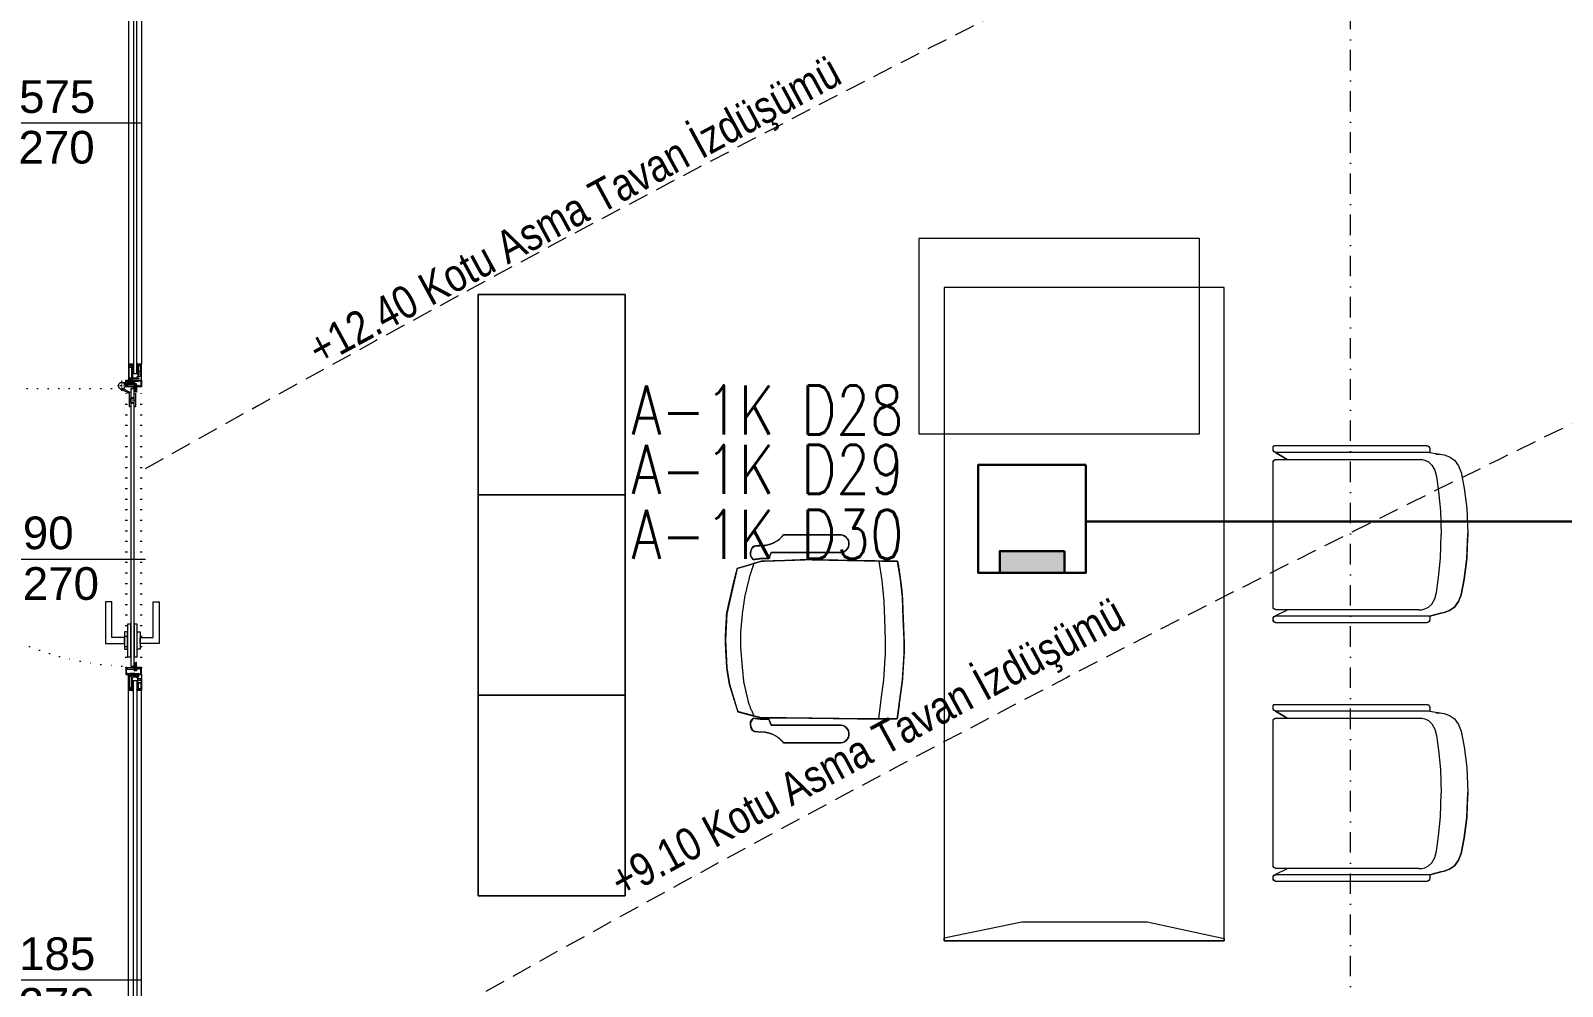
# Model space of a CAD drawing. Extents: x -2050 to 29725, y -1777 to 6820.
# Drawn here: x 7463.5 to 7932.3, y 1275.5 to 1568 of the extents above; entities that cross this region are included whole.
import ezdxf
from ezdxf.enums import TextEntityAlignment as Align

# ---------------------------------------------------------------- set-up
doc = ezdxf.new("R2010")
doc.units = 0
doc.header["$LTSCALE"] = 25
doc.header["$MEASUREMENT"] = 0
for name, pattern in [('DASHDOT', [1, 0.5, -0.25, 0, -0.25]), ('DASHDOT2', [0.5, 0.25, -0.125, 0, -0.125]), ('DOT2', [0.125, 0, -0.125]), ('HIDDEN', [0.375, 0.25, -0.125])]:
    doc.linetypes.add(name, pattern=pattern)
doc.layers.get('0').update_dxf_attribs({"color": 9, "lineweight": 9})
for name, color, linetype, lineweight in [('0 @ 1', 9, 'Continuous', 9), ('05', 9, 'Continuous', 9), ('06C', 9, 'Continuous', 9), ('06D', 9, 'Continuous', 9), ('07K', 9, 'Continuous', 9), ('10', 9, 'Continuous', 9), ('15', 9, 'Continuous', 9), ('20', 9, 'DOT2', 9), ('21', 9, 'Continuous', 9), ('22', 8, 'Continuous', 9), ('24', 9, 'DASHDOT2', 9), ('40', 9, 'Continuous', 9), ('DATA YER', 30, 'Continuous', 30), ('E-DÖŞEME (ŞAP İÇİ) PRİZ KUTUSU', 7, 'Continuous', 30), ('E-YAZI', 7, 'Continuous', 30)]:
    doc.layers.add(name, color=color, linetype=linetype, lineweight=lineweight)
doc.styles.add('Arial', font='arial.ttf', dxfattribs={"height": 2.5})
doc.styles.add('E-YAZI', font='txttw.shx')
doc.styles.add('MuuM_TEXT-STANDART', font='ARIALN.TTF')
pattern_1 = [(225, (-604.72494, -2171.82614), (-0.0883883476, 0.0883883476), []), (135, (-604.72494, -2171.82614), (0.0883883476, 0.0883883476), [])]

# ---------------------------------------------------------------- blocks, each defined once
blk = doc.blocks.new('0_doorno')
blk.add_lwpolyline([(4.5, 0), (12.5, 0)])
blk.add_ellipse((-0.891, 0), major_axis=(-5.391, 0), ratio=0.666667)
at = {"style": 'Arial'}
blk.add_attdef('YUKSEKLIK', text='', height=2, dxfattribs=at).set_placement((5, 12.3), align=Align.TOP_LEFT)
blk.add_attdef('KAPINO', text='', height=2, dxfattribs=at).set_placement((0, 0), align=Align.MIDDLE)
blk.add_attdef('GENISLIK', text='', height=2, dxfattribs=at).set_placement((5, -3.789), align=Align.BOTTOM_LEFT)
blk = doc.blocks.new('Group-41-1')
for p, q in [((384804.5645, 69162.035), (384804.5645, 69161.585)), ((384805.1779, 69162.035), (384804.5645, 69162.035)), ((384805.1779, 69161.585), (384805.1779, 69162.035)), ((384804.5645, 69161.585), (384805.1779, 69161.585))]:
    blk.add_line(p, q)
at = {"flags": 128}
blk.add_lwpolyline([(384804.5645, 69162.035), (384805.1779, 69162.035), (384805.1779, 69161.585), (384804.5645, 69161.585)], close=True, dxfattribs=at)
blk = doc.blocks.new('Group-42-1')
at = {"layer": '05', "color": 7}
for p in [(-1.2267, 0), (-0.6133, 0), (0, 0)]:
    blk.add_blockref('Group-41-1', p, dxfattribs=at)
blk = doc.blocks.new('Group-32-1')
for p, q in [((384804.5516, 69159.371), (384804.573, 69159.3356)), ((384804.5731, 69159.3699), (384804.573, 69159.3694)), ((384804.573, 69159.3694), (384804.573, 69159.3689)), ((384804.573, 69159.3689), (384804.573, 69158.9239)), ((384804.5732, 69159.3709), (384804.5731, 69159.3704)), ((384804.5731, 69159.3704), (384804.5731, 69159.3699)), ((384804.5733, 69159.3713), (384804.5732, 69159.3709)), ((384804.5735, 69159.3718), (384804.5733, 69159.3713)), ((384804.5736, 69159.3723), (384804.5735, 69159.3718)), ((384804.5738, 69159.3727), (384804.5736, 69159.3723)), ((384804.574, 69159.3732), (384804.5738, 69159.3727)), ((384804.5742, 69159.3736), (384804.574, 69159.3732)), ((384804.5745, 69159.374), (384804.5742, 69159.3736)), ((384804.5747, 69159.3745), (384804.5745, 69159.374)), ((384804.575, 69159.3749), (384804.5747, 69159.3745)), ((384804.5753, 69159.3752), (384804.575, 69159.3749)), ((384804.5756, 69159.3756), (384804.5753, 69159.3752)), ((384804.576, 69159.376), (384804.5756, 69159.3756)), ((384804.5763, 69159.3763), (384804.576, 69159.376)), ((384804.5767, 69159.3766), (384804.5763, 69159.3763)), ((384804.5771, 69159.3769), (384804.5767, 69159.3766)), ((384804.5775, 69159.3772), (384804.5771, 69159.3769)), ((384804.5779, 69159.3775), (384804.5775, 69159.3772)), ((384804.5783, 69159.3777), (384804.5779, 69159.3775)), ((384804.5788, 69159.3779), (384804.5783, 69159.3777)), ((384804.5792, 69159.3781), (384804.5788, 69159.3779)), ((384804.5797, 69159.3783), (384804.5792, 69159.3781)), ((384804.5801, 69159.3785), (384804.5797, 69159.3783)), ((384804.5806, 69159.3786), (384804.5801, 69159.3785)), ((384804.5811, 69159.3787), (384804.5806, 69159.3786)), ((384804.5816, 69159.3788), (384804.5811, 69159.3787)), ((384804.5821, 69159.3789), (384804.5816, 69159.3788)), ((384804.5825, 69159.3789), (384804.5821, 69159.3789)), ((384804.583, 69159.3789), (384804.5825, 69159.3789)), ((384805.023, 69159.3789), (384804.583, 69159.3789)), ((384805.0235, 69159.3789), (384805.023, 69159.3789)), ((384805.024, 69159.3789), (384805.0235, 69159.3789)), ((384805.0245, 69159.3788), (384805.024, 69159.3789)), ((384805.0249, 69159.3787), (384805.0245, 69159.3788)), ((384805.0254, 69159.3786), (384805.0249, 69159.3787)), ((384805.0259, 69159.3785), (384805.0254, 69159.3786)), ((384805.0264, 69159.3783), (384805.0259, 69159.3785)), ((384805.0268, 69159.3781), (384805.0264, 69159.3783)), ((384805.0273, 69159.3779), (384805.0268, 69159.3781)), ((384805.0277, 69159.3777), (384805.0273, 69159.3779)), ((384805.0281, 69159.3775), (384805.0277, 69159.3777)), ((384805.0285, 69159.3772), (384805.0281, 69159.3775)), ((384805.029, 69159.3769), (384805.0285, 69159.3772)), ((384805.0293, 69159.3766), (384805.029, 69159.3769)), ((384805.0297, 69159.3763), (384805.0293, 69159.3766)), ((384805.0301, 69159.376), (384805.0297, 69159.3763)), ((384805.0304, 69159.3756), (384805.0301, 69159.376)), ((384805.0307, 69159.3752), (384805.0304, 69159.3756)), ((384805.031, 69159.3749), (384805.0307, 69159.3752)), ((384805.0313, 69159.3745), (384805.031, 69159.3749)), ((384805.0316, 69159.374), (384805.0313, 69159.3745)), ((384805.0318, 69159.3736), (384805.0316, 69159.374)), ((384805.032, 69159.3732), (384805.0318, 69159.3736)), ((384805.0322, 69159.3727), (384805.032, 69159.3732)), ((384805.0324, 69159.3723), (384805.0322, 69159.3727)), ((384805.0326, 69159.3718), (384805.0324, 69159.3723)), ((384805.0327, 69159.3713), (384805.0326, 69159.3718)), ((384805.0328, 69159.3709), (384805.0327, 69159.3713)), ((384805.0329, 69159.3704), (384805.0328, 69159.3709)), ((384805.0329, 69159.3699), (384805.0329, 69159.3704)), ((384805.033, 69159.3694), (384805.0329, 69159.3699)), ((384805.0521, 69159.3725), (384805.033, 69159.3345)), ((384805.033, 69159.3689), (384805.033, 69159.3694)), ((384805.033, 69158.9322), (384805.033, 69159.3689)), ((384805.033, 69158.9322), (384805.033, 69158.9322)), ((384804.5516, 69158.8992), (384804.558, 69158.8616)), ((384805.0524, 69158.8992), (384805.0423, 69158.8616))]:
    blk.add_line(p, q)
at = {"flags": 128}
for points in [[(384804.5309, 69158.9092), (384804.5309, 69158.9087), (384804.531, 69158.9082), (384804.531, 69158.9077), (384804.5311, 69158.9072), (384804.5312, 69158.9068), (384804.5314, 69158.9063), (384804.5315, 69158.9058), (384804.5317, 69158.9054), (384804.5319, 69158.9049), (384804.5321, 69158.9045), (384804.5324, 69158.904), (384804.5326, 69158.9036), (384804.5329, 69158.9032), (384804.5332, 69158.9028), (384804.5335, 69158.9025), (384804.5339, 69158.9021), (384804.5342, 69158.9018), (384804.5346, 69158.9015), (384804.535, 69158.9012), (384804.5354, 69158.9009), (384804.5358, 69158.9006), (384804.5362, 69158.9004), (384804.5367, 69158.9001), (384804.5371, 69158.8999), (384804.5376, 69158.8998), (384804.538, 69158.8996), (384804.5385, 69158.8995), (384804.539, 69158.8994), (384804.5395, 69158.8993), (384804.54, 69158.8992), (384804.5404, 69158.8992), (384804.5409, 69158.8992), (384804.5516, 69158.8992), (384804.5516, 69159.3689), (384804.5516, 69159.3694), (384804.5516, 69159.3699), (384804.5515, 69159.3704), (384804.5515, 69159.3709), (384804.5513, 69159.3713), (384804.5512, 69159.3718), (384804.5511, 69159.3723), (384804.5509, 69159.3727), (384804.5507, 69159.3732), (384804.5505, 69159.3736), (384804.5502, 69159.374), (384804.55, 69159.3745), (384804.5497, 69159.3749), (384804.5494, 69159.3752), (384804.5491, 69159.3756), (384804.5487, 69159.376), (384804.5484, 69159.3763), (384804.548, 69159.3766), (384804.5476, 69159.3769), (384804.5472, 69159.3772), (384804.5468, 69159.3775), (384804.5464, 69159.3777), (384804.5459, 69159.3779), (384804.5455, 69159.3781), (384804.545, 69159.3783), (384804.5445, 69159.3785), (384804.5441, 69159.3786), (384804.5436, 69159.3787), (384804.5431, 69159.3788), (384804.5426, 69159.3789), (384804.5421, 69159.3789), (384804.5416, 69159.3789), (384804.5359, 69159.3789), (384804.5357, 69159.3789), (384804.5354, 69159.3789), (384804.5352, 69159.3788), (384804.535, 69159.3788), (384804.5347, 69159.3788), (384804.5345, 69159.3787), (384804.5343, 69159.3786), (384804.534, 69159.3785), (384804.5338, 69159.3784), (384804.5336, 69159.3783), (384804.5334, 69159.3782), (384804.5332, 69159.3781), (384804.533, 69159.3779), (384804.5328, 69159.3778), (384804.5326, 69159.3776), (384804.5324, 69159.3774), (384804.5322, 69159.3773), (384804.5321, 69159.3771), (384804.5319, 69159.3769), (384804.5318, 69159.3767), (384804.5316, 69159.3765), (384804.5315, 69159.3763), (384804.5314, 69159.376), (384804.5313, 69159.3758), (384804.5312, 69159.3756), (384804.5312, 69159.3754), (384804.5311, 69159.3751), (384804.531, 69159.3749), (384804.531, 69159.3746), (384804.531, 69159.3744), (384804.5309, 69159.3741), (384804.5309, 69159.3739), (384804.5309, 69158.9092)], [(384805.0521, 69158.8992), (384805.0628, 69158.8992), (384805.0633, 69158.8992), (384805.0638, 69158.8992), (384805.0642, 69158.8993), (384805.0647, 69158.8994), (384805.0652, 69158.8995), (384805.0657, 69158.8996), (384805.0661, 69158.8998), (384805.0666, 69158.8999), (384805.0671, 69158.9001), (384805.0675, 69158.9004), (384805.0679, 69158.9006), (384805.0683, 69158.9009), (384805.0687, 69158.9012), (384805.0691, 69158.9015), (384805.0695, 69158.9018), (384805.0698, 69158.9021), (384805.0702, 69158.9025), (384805.0705, 69158.9028), (384805.0708, 69158.9032), (384805.0711, 69158.9036), (384805.0714, 69158.904), (384805.0716, 69158.9045), (384805.0718, 69158.9049), (384805.072, 69158.9054), (384805.0722, 69158.9058), (384805.0723, 69158.9063), (384805.0725, 69158.9068), (384805.0726, 69158.9072), (384805.0727, 69158.9077), (384805.0727, 69158.9082), (384805.0728, 69158.9087), (384805.0728, 69158.9092), (384805.0728, 69159.3689), (384805.0728, 69159.3694), (384805.0727, 69159.3699), (384805.0727, 69159.3704), (384805.0726, 69159.3709), (384805.0725, 69159.3713), (384805.0723, 69159.3718), (384805.0722, 69159.3723), (384805.072, 69159.3727), (384805.0718, 69159.3732), (384805.0716, 69159.3736), (384805.0714, 69159.374), (384805.0711, 69159.3745), (384805.0708, 69159.3749), (384805.0705, 69159.3752), (384805.0702, 69159.3756), (384805.0698, 69159.376), (384805.0695, 69159.3763), (384805.0691, 69159.3766), (384805.0687, 69159.3769), (384805.0683, 69159.3772), (384805.0679, 69159.3775), (384805.0675, 69159.3777), (384805.0671, 69159.3779), (384805.0666, 69159.3781), (384805.0661, 69159.3783), (384805.0657, 69159.3785), (384805.0652, 69159.3786), (384805.0647, 69159.3787), (384805.0642, 69159.3788), (384805.0638, 69159.3789), (384805.0633, 69159.3789), (384805.0628, 69159.3789), (384805.0621, 69159.3789), (384805.0616, 69159.3789), (384805.0611, 69159.3789), (384805.0606, 69159.3788), (384805.0601, 69159.3787), (384805.0596, 69159.3786), (384805.0592, 69159.3785), (384805.0587, 69159.3783), (384805.0582, 69159.3781), (384805.0578, 69159.3779), (384805.0574, 69159.3777), (384805.0569, 69159.3775), (384805.0565, 69159.3772), (384805.0561, 69159.3769), (384805.0557, 69159.3766), (384805.0554, 69159.3763), (384805.055, 69159.376), (384805.0547, 69159.3756), (384805.0543, 69159.3752), (384805.054, 69159.3749), (384805.0538, 69159.3745), (384805.0535, 69159.374), (384805.0533, 69159.3736), (384805.053, 69159.3732), (384805.0528, 69159.3727), (384805.0527, 69159.3723), (384805.0525, 69159.3718), (384805.0524, 69159.3713), (384805.0523, 69159.3709), (384805.0522, 69159.3704), (384805.0521, 69159.3699), (384805.0521, 69159.3694), (384805.0521, 69159.3689), (384805.0521, 69158.8992)]]:
    blk.add_lwpolyline(points, close=True, dxfattribs=at)
for points in [[(384804.5309, 69158.9092, 0.414214), (384804.5409, 69158.8992), (384804.5516, 69158.8992), (384804.5516, 69159.3689, 0.414214), (384804.5416, 69159.3789), (384804.5359, 69159.3789, 0.414214), (384804.5309, 69159.3739)], [(384805.0521, 69158.8992), (384805.0628, 69158.8992, 0.414214), (384805.0728, 69158.9092), (384805.0728, 69159.3689, 0.414214), (384805.0628, 69159.3789), (384805.0621, 69159.3789, 0.414214), (384805.0521, 69159.3689)]]:
    blk.add_lwpolyline(points, format="xyb", close=True, dxfattribs=at)
blk.add_lwpolyline([(384805.033, 69158.9322), (384805.033, 69159.3689, 0.414214), (384805.023, 69159.3789), (384804.583, 69159.3789, 0.414214), (384804.573, 69159.3689), (384804.573, 69158.9239), (384804.5738, 69158.9202)], format="xyb", dxfattribs=at)
for points in [[(384804.573, 69158.9322), (384804.573, 69158.9239), (384804.5752, 69158.9142), (384804.5804, 69158.903), (384804.5903, 69158.8926), (384804.6064, 69158.8839), (384804.6258, 69158.8783), (384804.6716, 69158.8721), (384804.7307, 69158.8665), (384804.803, 69158.8644)], [(384805.033, 69158.9322), (384805.033, 69158.9239), (384805.0308, 69158.9142), (384805.0256, 69158.903), (384805.0157, 69158.8926), (384804.9996, 69158.8839), (384804.9803, 69158.8783), (384804.9344, 69158.8721), (384804.8753, 69158.8665), (384804.803, 69158.8644)], [(384804.5569, 69158.8806), (384804.5569, 69158.8686), (384804.5592, 69158.8546), (384804.5647, 69158.8386), (384804.5752, 69158.8236), (384804.5922, 69158.8111), (384804.6127, 69158.8031), (384804.6612, 69158.7941), (384804.7237, 69158.7861), (384804.8002, 69158.7831)], [(384805.0434, 69158.8658), (384805.0434, 69158.8686), (384805.0412, 69158.8546), (384805.0357, 69158.8386), (384805.0252, 69158.8236), (384805.0082, 69158.8111), (384804.9877, 69158.8031), (384804.9392, 69158.7941), (384804.8767, 69158.7861), (384804.8002, 69158.7831)]]:
    blk.add_lwpolyline(points, dxfattribs=at)
at = {"layer": '40'}
blk.add_lwpolyline([(384805.023, 69159.3789), (384804.583, 69159.3789, 0.414214), (384804.573, 69159.3689), (384804.573, 69159.3366), (384804.573, 69159.3356), (384804.5516, 69159.371), (384804.551, 69159.3725, 0.309775), (384804.5416, 69159.3789), (384804.5359, 69159.3789, 0.413784), (384804.5309, 69159.3739), (384804.5309, 69158.9092, 0.414214), (384804.5409, 69158.8992), (384804.5516, 69158.8992), (384804.5569, 69158.8686), (384804.5592, 69158.8546), (384804.5647, 69158.8386), (384804.5752, 69158.8236), (384804.5922, 69158.8111), (384804.6127, 69158.8031), (384804.6612, 69158.7941), (384804.7237, 69158.7861), (384804.8002, 69158.7831), (384804.8384, 69158.7846), (384804.8767, 69158.7861), (384804.9392, 69158.7941), (384804.9877, 69158.8031), (384805.0082, 69158.8111), (384805.0252, 69158.8236), (384805.0357, 69158.8386), (384805.0412, 69158.8546), (384805.0473, 69158.8804), (384805.0524, 69158.8992), (384805.0628, 69158.8992, 0.414214), (384805.0728, 69158.9092), (384805.0728, 69159.3689, 0.781144), (384805.0521, 69159.3725), (384805.033, 69159.3345), (384805.033, 69159.3689, 0.407263), (384805.0232, 69159.3789)], format="xyb", close=True, dxfattribs=at)
blk = doc.blocks.new('Group-258-1')
at = {"linetype": 'Continuous'}
for p, q in [((384800.0983, 69164.505), (384800.0936, 69164.5084)), ((384800.71, 69164.505), (384800.7146, 69164.5084)), ((384800.2257, 69164.3995), (384800.1668, 69164.4084)), ((384800.6491, 69164.4097), (384800.5895, 69164.4019)), ((384800.2892, 69164.3936), (384800.2257, 69164.3995)), ((384800.3717, 69164.3904), (384800.2892, 69164.3936)), ((384800.4137, 69164.389), (384800.3717, 69164.3904)), ((384800.4502, 69164.389), (384800.4137, 69164.389)), ((384800.4792, 69164.3908), (384800.4502, 69164.389)), ((384800.5299, 69164.394), (384800.4792, 69164.3908)), ((384800.5895, 69164.4019), (384800.5299, 69164.394))]:
    blk.add_line(p, q, dxfattribs=at)
at = {"linetype": 'Continuous', "flags": 128}
for points in [[(384800.0862, 69164.6997), (384800.0862, 69164.6409), (384800.0862, 69164.6409)], [(384800.722, 69164.6997), (384800.722, 69164.6409), (384800.722, 69164.6409)], [(384800.0862, 69164.6409), (384800.0862, 69164.5259), (384800.0862, 69164.6409)], [(384800.1395, 69164.5259), (384800.1395, 69164.6409), (384800.1395, 69164.6409)], [(384800.6687, 69164.5259), (384800.6687, 69164.6409), (384800.6687, 69164.6409)], [(384800.722, 69164.6409), (384800.722, 69164.5259), (384800.722, 69164.6409)], [(384800.0862, 69164.5259), (384800.0862, 69164.5259), (384800.087, 69164.52)], [(384800.0862, 69164.5259), (384800.087, 69164.52), (384800.087, 69164.52)], [(384800.087, 69164.52), (384800.087, 69164.52), (384800.0892, 69164.5143)], [(384800.087, 69164.52), (384800.0892, 69164.5143), (384800.0892, 69164.5143)], [(384800.0892, 69164.5143), (384800.0892, 69164.5143), (384800.0929, 69164.5094)], [(384800.0892, 69164.5143), (384800.0936, 69164.5084), (384800.0929, 69164.5094)], [(384800.0977, 69164.5054), (384800.0977, 69164.5054), (384800.1034, 69164.5026)], [(384800.0977, 69164.5054), (384800.1034, 69164.5026), (384800.1034, 69164.5026)], [(384800.1034, 69164.5026), (384800.1034, 69164.5026), (384800.1096, 69164.5011)], [(384800.1034, 69164.5026), (384800.1096, 69164.5011), (384800.1096, 69164.5011)], [(384800.1096, 69164.5011), (384800.1096, 69164.5011), (384800.1161, 69164.5011)], [(384800.1096, 69164.5011), (384800.1161, 69164.5011), (384800.1161, 69164.5011)], [(384800.1161, 69164.5011), (384800.1161, 69164.5011), (384800.1223, 69164.5026)], [(384800.1161, 69164.5011), (384800.1223, 69164.5026), (384800.1223, 69164.5026)], [(384800.1223, 69164.5026), (384800.1223, 69164.5026), (384800.128, 69164.5054)], [(384800.1223, 69164.5026), (384800.128, 69164.5054), (384800.128, 69164.5054)], [(384800.128, 69164.5054), (384800.128, 69164.5054), (384800.1328, 69164.5094)], [(384800.128, 69164.5054), (384800.1328, 69164.5094), (384800.1328, 69164.5094)], [(384800.1328, 69164.5094), (384800.1328, 69164.5094), (384800.1365, 69164.5143)], [(384800.1328, 69164.5094), (384800.1365, 69164.5143), (384800.1365, 69164.5143)], [(384800.1365, 69164.5143), (384800.1365, 69164.5143), (384800.1387, 69164.52)], [(384800.1365, 69164.5143), (384800.1387, 69164.52), (384800.1387, 69164.52)], [(384800.1387, 69164.52), (384800.1387, 69164.52), (384800.1395, 69164.5259)], [(384800.1387, 69164.52), (384800.1395, 69164.5259), (384800.1395, 69164.5259)], [(384800.6695, 69164.52), (384800.6695, 69164.52), (384800.6687, 69164.5259)], [(384800.6695, 69164.52), (384800.6687, 69164.5259), (384800.6687, 69164.5259)], [(384800.6718, 69164.5143), (384800.6718, 69164.5143), (384800.6695, 69164.52)], [(384800.6718, 69164.5143), (384800.6695, 69164.52), (384800.6695, 69164.52)], [(384800.6754, 69164.5094), (384800.6754, 69164.5094), (384800.6718, 69164.5143)], [(384800.6754, 69164.5094), (384800.6718, 69164.5143), (384800.6718, 69164.5143)], [(384800.6802, 69164.5054), (384800.6802, 69164.5054), (384800.6754, 69164.5094)], [(384800.6802, 69164.5054), (384800.6754, 69164.5094), (384800.6754, 69164.5094)], [(384800.6859, 69164.5026), (384800.6859, 69164.5026), (384800.6802, 69164.5054)], [(384800.6859, 69164.5026), (384800.6802, 69164.5054), (384800.6802, 69164.5054)], [(384800.6922, 69164.5011), (384800.6922, 69164.5011), (384800.6859, 69164.5026)], [(384800.6922, 69164.5011), (384800.6859, 69164.5026), (384800.6859, 69164.5026)], [(384800.6986, 69164.5011), (384800.6986, 69164.5011), (384800.6922, 69164.5011)], [(384800.6986, 69164.5011), (384800.6922, 69164.5011), (384800.6922, 69164.5011)], [(384800.7048, 69164.5026), (384800.7048, 69164.5026), (384800.6986, 69164.5011)], [(384800.7048, 69164.5026), (384800.6986, 69164.5011), (384800.6986, 69164.5011)], [(384800.7105, 69164.5054), (384800.7105, 69164.5054), (384800.7048, 69164.5026)], [(384800.7105, 69164.5054), (384800.7048, 69164.5026), (384800.7048, 69164.5026)], [(384800.719, 69164.5143), (384800.7146, 69164.5084), (384800.7153, 69164.5094)], [(384800.719, 69164.5143), (384800.719, 69164.5143), (384800.7153, 69164.5094)], [(384800.7213, 69164.52), (384800.7213, 69164.52), (384800.719, 69164.5143)], [(384800.7213, 69164.52), (384800.719, 69164.5143), (384800.719, 69164.5143)], [(384800.722, 69164.5259), (384800.722, 69164.5259), (384800.7213, 69164.52)], [(384800.722, 69164.5259), (384800.7213, 69164.52), (384800.7213, 69164.52)]]:
    blk.add_lwpolyline(points, close=True, dxfattribs=at)
at = {"linetype": 'Continuous'}
for points in [[(384800.3272, 69164.8751), (384800.2792, 69164.8644), (384800.2312, 69164.8536)], [(384800.4074, 69164.8792), (384800.3673, 69164.8772), (384800.3272, 69164.8751)], [(384800.4932, 69164.8746), (384800.4503, 69164.8769), (384800.4074, 69164.8792)], [(384800.1886, 69164.8426), (384800.1775, 69164.8055), (384800.1663, 69164.7685)], [(384800.2312, 69164.8536), (384800.2099, 69164.8481), (384800.1886, 69164.8426)], [(384800.3841, 69164.8318), (384800.3546, 69164.8291), (384800.3252, 69164.8264)], [(384800.4307, 69164.8318), (384800.4074, 69164.8318), (384800.3841, 69164.8318)], [(384800.4872, 69164.8271), (384800.4589, 69164.8295), (384800.4307, 69164.8318)], [(384800.5432, 69164.8666), (384800.5182, 69164.8706), (384800.4932, 69164.8746)], [(384800.6271, 69164.8405), (384800.5851, 69164.8535), (384800.5432, 69164.8666)], [(384800.6454, 69164.7717), (384800.6363, 69164.8061), (384800.6271, 69164.8405)], [(384800.1182, 69164.7571), (384800.1184, 69164.788), (384800.1261, 69164.8013), (384800.1481, 69164.8026)], [(384800.1481, 69164.8026), (384800.1523, 69164.8031), (384800.1616, 69164.7937)], [(384800.1616, 69164.7937), (384800.1601, 69164.7826), (384800.1585, 69164.7715)], [(384800.2113, 69164.8039), (384800.1911, 69164.7972), (384800.1708, 69164.7905)], [(384800.2746, 69164.8191), (384800.2429, 69164.8115), (384800.2113, 69164.8039)], [(384800.3252, 69164.8264), (384800.2999, 69164.8227), (384800.2746, 69164.8191)], [(384800.5356, 69164.8225), (384800.5114, 69164.8248), (384800.4872, 69164.8271)], [(384800.5919, 69164.8096), (384800.5638, 69164.8161), (384800.5356, 69164.8225)], [(384800.637, 69164.7924), (384800.6046, 69164.8075), (384800.5919, 69164.8096)], [(384800.6601, 69164.8026), (384800.656, 69164.8031), (384800.6466, 69164.7937)], [(384800.6466, 69164.7937), (384800.6482, 69164.7826), (384800.6497, 69164.7715)], [(384800.69, 69164.7571), (384800.6898, 69164.788), (384800.6822, 69164.8013), (384800.6601, 69164.8026)], [(384800.0854, 69164.7011), (384800.1126, 69164.7212), (384800.1182, 69164.7571)], [(384800.158, 69164.7461), (384800.1488, 69164.7423), (384800.1395, 69164.7385)], [(384800.1395, 69164.7385), (384800.1395, 69164.6897), (384800.1395, 69164.6409)], [(384800.1585, 69164.7715), (384800.1583, 69164.7588), (384800.158, 69164.7461)], [(384800.1663, 69164.7685), (384800.1639, 69164.6975), (384800.1616, 69164.6266)], [(384800.6491, 69164.4746), (384800.6472, 69164.6232), (384800.6454, 69164.7717)], [(384800.6497, 69164.7715), (384800.65, 69164.7588), (384800.6502, 69164.7461)], [(384800.6502, 69164.7461), (384800.6595, 69164.7423), (384800.6687, 69164.7385)], [(384800.6687, 69164.7385), (384800.6687, 69164.6897), (384800.6687, 69164.6409)], [(384800.7229, 69164.7011), (384800.6957, 69164.7212), (384800.69, 69164.7571)], [(384800.1616, 69164.6266), (384800.1642, 69164.4892), (384800.1668, 69164.3518)], [(384800.6491, 69164.3531), (384800.6491, 69164.4138), (384800.6491, 69164.4746)], [(384800.1668, 69164.3518), (384800.2302, 69164.3409), (384800.278, 69164.3374)], [(384800.278, 69164.3374), (384800.3427, 69164.3349), (384800.4074, 69164.3324)], [(384800.4074, 69164.3324), (384800.4288, 69164.3324), (384800.4502, 69164.3324)], [(384800.4502, 69164.3324), (384800.4901, 69164.3349), (384800.5299, 69164.3374)], [(384800.5299, 69164.3374), (384800.5895, 69164.3452), (384800.6491, 69164.3531)]]:
    blk.add_open_spline(points, degree=2, dxfattribs=at)
at = {"layer": '40'}
blk.add_lwpolyline([(384800.6491, 69164.3531), (384800.5895, 69164.3452), (384800.5299, 69164.3374), (384800.4502, 69164.3324), (384800.4074, 69164.3324), (384800.3427, 69164.3349), (384800.278, 69164.3374), (384800.2222, 69164.3433), (384800.1668, 69164.3518), (384800.1642, 69164.4892), (384800.1616, 69164.6266), (384800.1639, 69164.6975), (384800.1663, 69164.7685), (384800.1732, 69164.7913), (384800.1886, 69164.8426), (384800.3272, 69164.8751), (384800.4074, 69164.8792), (384800.4932, 69164.8746), (384800.5432, 69164.8666), (384800.6271, 69164.8405), (384800.6454, 69164.7717), (384800.6472, 69164.6232), (384800.6491, 69164.4746), (384800.6491, 69164.4097)], close=True, dxfattribs=at)
for points in [[(384800.1395, 69164.7385), (384800.158, 69164.7461), (384800.1583, 69164.7588), (384800.1585, 69164.7715), (384800.1616, 69164.7937), (384800.1481, 69164.8026, 0.293897), (384800.1206, 69164.7899), (384800.1182, 69164.7571, -0.205), (384800.0854, 69164.7011), (384800.0862, 69164.6997), (384800.0862, 69164.5259, 0.937941), (384800.1395, 69164.5259)], [(384800.6687, 69164.7385), (384800.6502, 69164.7461), (384800.65, 69164.7588), (384800.6497, 69164.7715), (384800.6466, 69164.7937), (384800.6601, 69164.8026, -0.293897), (384800.6877, 69164.7899), (384800.69, 69164.7571, 0.205), (384800.7229, 69164.7011), (384800.722, 69164.6997), (384800.722, 69164.5259, -0.937941), (384800.6687, 69164.5259)]]:
    blk.add_lwpolyline(points, format="xyb", close=True, dxfattribs=at)
blk = doc.blocks.new('p-ma-audi')
for p, q in [((-7.57, 155.19), (-7.57, 200)), ((-85.7, 155.19), (-7.57, 155.19))]:
    blk.add_line(p, q)
at = {"flags": 128}
for points in [[(-7.57, 200), (-7.57, 214.96), (-93.45, 214.96), (-93.45, 155.19), (-85.7, 155.19)], [(-85.7, 0.04), (-85.7, 0.94), (-61.93, 5.88), (-23.62, 5.88), (0, 0.73), (0, 0), (-85.67, 0)]]:
    blk.add_lwpolyline(points, dxfattribs=at)
for points in [[(-85.7, 200), (-85.7, 0), (0, 0), (0, 200), (-85.7, 200)], [(-85.7, 200), (-85.7, 0), (0, 0), (0, 200)]]:
    blk.add_lwpolyline(points, close=True, dxfattribs=at)
blk = doc.blocks.new('p-strahle-alüminyumdoğramaprofili')
at = {"layer": '10'}
h = blk.add_hatch(dxfattribs=at)
h.set_pattern_fill('NET', color=256, angle=315, style=0)
h.set_pattern_definition(pattern_1)
h.paths.add_polyline_path([(-4.62, 2.65), (-4.68, 2.65), (-4.72, 2.75), (-4.72, 2.8), (-4.69, 2.8), (-4.69, 2.92), (-4.98, 2.92), (-4.98, 2.8), (-4.95, 2.8), (-4.99, 2.65), (-5.08, 2.66), (-5.25, 2.28), (-5.14, 2.28), (-5.14, 2.33), (-4.98, 2.52, 0.2599), (-4.9, 2.28), (-4.66, 2.28, 0.382682)])
h.paths.add_polyline_path([(-4.86, 2.52), (-4.67, 2.52, -2.16717)], flags=16)
h = blk.add_hatch(dxfattribs=at)
h.set_pattern_fill('NET', color=256, angle=315, style=0)
h.set_pattern_definition(pattern_1)
h.paths.add_polyline_path([(-4.62, 0.88), (-4.68, 0.88), (-4.72, 0.77), (-4.72, 0.73), (-4.69, 0.73), (-4.69, 0.6), (-4.98, 0.6), (-4.98, 0.73), (-4.95, 0.73), (-4.99, 0.88), (-5.08, 0.87), (-5.25, 1.24), (-5.14, 1.24), (-5.14, 1.2), (-4.98, 1.01, -0.2599), (-4.9, 1.24), (-4.66, 1.24, -0.382682)])
h.paths.add_polyline_path([(-4.86, 1), (-4.67, 1, 2.16717)], flags=16)
h = blk.add_hatch(dxfattribs=at)
h.set_pattern_fill('NET', color=256, angle=315, style=0)
h.set_pattern_definition([(225, (-608.45214, -2173.53612), (-0.0883883476, 0.0883883476), []), (135, (-608.45214, -2173.53612), (0.0883883476, 0.0883883476), [])])
h.paths.add_polyline_path([(-3.45, 2.28), (-3.45, 2.57), (-4.49, 2.57), (-4.49, 2.28)])
h = blk.add_hatch(dxfattribs=at)
h.set_pattern_fill('NET', color=256, angle=315, style=0)
h.set_pattern_definition([(225, (-608.45214, -2180.04526), (-0.0883883476, 0.0883883476), []), (135, (-608.45214, -2180.04526), (0.0883883476, 0.0883883476), [])])
h.paths.add_polyline_path([(-3.45, 0.93), (-3.45, 1.24), (-4.49, 1.24), (-4.49, 0.93)])
h = blk.add_hatch(dxfattribs=at)
h.set_pattern_fill('NET', color=256, angle=315, style=0)
h.set_pattern_definition([(225, (-629.50454, -2177.58922), (-0.0883883476, 0.0883883476), []), (135, (-629.50454, -2177.58922), (0.0883883476, 0.0883883476), [])])
h.paths.add_polyline_path([(0, 0.68), (0, 1.75), (-0.18, 1.75), (-0.18, 0.68)])
for points in [[(-5.08, 2.66), (-5.25, 2.28)], [(-5.09, 0.88), (-5.25, 1.24)], [(-4.98, 2.52), (-5.14, 2.33), (-5.14, 2.28)], [(-4.98, 1.01), (-5.14, 1.2), (-5.14, 1.24)], [(-4.92, 3.6), (-4.92, 3.16), (-4.61, 3.16), (-4.61, 2.87), (-4.52, 2.87), (-4.62, 2.65), (-4.68, 2.65), (-4.72, 2.75), (-4.72, 2.8), (-4.69, 2.8), (-4.69, 3.05), (-4.98, 3.05), (-4.98, 2.8), (-4.95, 2.8), (-4.99, 2.65), (-5.08, 2.66), (-5.07, 3.76), (-0.11, 3.76)], [(-4.69, 2.92), (-4.98, 2.92)], [(-4.71, 0.6), (-4.98, 0.6)], [(-2.83, 0.2), (-2.67, 0.2), (-2.67, -0.04), (-4.87, -0.04), (-4.87, 0.19), (-4.57, 0.19), (-4.57, 0.73), (-2.67, 0.73)], [(-4.52, 2.87), (-4.49, 2.87), (-4.49, 2.26)], [(-4.49, 0.93), (-4.49, 0.93), (-4.49, 1.26)], [(-3.45, 2.26), (-3.45, 2.57)], [(-3.45, 1.26), (-3.45, 0.93)], [(-2.08, 0.93), (-2.08, 2.57)], [(-0.18, 0.68), (0, 0.68), (0, 1.75)], [(-0.18, 1.75), (0, 1.75)]]:
    blk.add_lwpolyline(points, dxfattribs=at)
for points in [[(-0.18, 2.74), (-0.18, 2.21), (0, 2.21), (0, 2.08), (-0.18, 2.08), (-0.18, 0.43), (0, 0.43), (0, 0), (-0.12, 0), (-0.12, -0.24), (-5.09, -0.24), (-5.09, 0.88), (-4.98, 0.88), (-4.94, 0.7), (-4.99, 0.7), (-4.99, 0.33), (-4.71, 0.33), (-4.71, 0.88), (-4.56, 0.88), (-4.52, 0.93), (-1.28, 0.93), (-1.2, 1.22), (-0.9, 1.22), (-0.9, 0.62), (-0.58, 0.62), (-0.58, 2.74)], [(-2.03, 0.78), (-1.35, 0.78), (-1.35, 0.08), (-1.28, 0.04), (-1.28, -0.04), (-2.09, -0.04), (-2.09, 0.1), (-2.03, 0.15)]]:
    blk.add_lwpolyline(points, close=True, dxfattribs=at)
for points in [[(-0.57, 3.26), (-0.57, 3.62), (-4.89, 3.62), (-4.89, 3.65, 0.561743), (-4.97, 3.66, 0.595966), (-4.92, 3.6, -2.204878)], [(-4.67, 2.52), (-4.86, 2.52, 1)], [(-4.67, 1), (-4.86, 1, -1)], [(-4.61, 2.87), (-4.49, 3.45, -0.833203), (-4.18, 3.44, -0.447088)], [(-4.49, 2.57), (-1.23, 2.57, -0.414214), (-0.9, 2.25), (-0.9, 1.22)], [(-4.18, 3.44), (-4.18, 2.99, 0.414214), (-4.07, 2.89), (-0.82, 2.89), (-0.82, 3.62)], [(-2.67, 0.73), (-2.67, 0.32), (-2.83, 0.32, 1), (-2.83, 0.2, -1)], [(-0.11, 3.76), (-0.11, 3.62), (-0.45, 3.62), (-0.45, 3.14, -1), (-0.66, 3.14)], [(-0.66, 3.14, -0.305404), (-0.57, 3.26, -5.773092)]]:
    blk.add_lwpolyline(points, format="xyb", dxfattribs=at)
for centre, radius, start, end in [((-4.73, 2.47), 0.253, 168.6676, 234.1258), ((-4.73, 1.06), 0.253, 125.8742, 191.3324), ((-4.77, 2.44), 0.125, 139.5402, 40.4598), ((-4.77, 1.08), 0.125, 319.5402, 220.4598), ((-4.84, 2.48), 0.273, 305.9738, 36.4289), ((-4.84, 1.04), 0.273, 323.5711, 54.0262)]:
    blk.add_arc(centre, radius, start, end, dxfattribs=at)
blk = doc.blocks.new('*U265')
at = {"layer": '06D'}
for points in [[(4.95, 4), (183.48, 4)], [(4.95, 0), (183.46, 0)]]:
    blk.add_lwpolyline(points, dxfattribs=at)
at = {"layer": '15'}
for points in [[(1.96, 2.5), (186.47, 2.5)], [(186.47, 1.5), (1.96, 1.5)]]:
    blk.add_lwpolyline(points, dxfattribs=at)
at = {"layer": '0 @ 1', "linetype": 'Continuous', "xscale": -1}
blk.add_blockref('p-strahle-alüminyumdoğramaprofili', (-0.12, 0.24), dxfattribs=at)
at = {"layer": '0 @ 1', "linetype": 'Continuous'}
blk.add_blockref('p-strahle-alüminyumdoğramaprofili', (188.55, 0.24), dxfattribs=at)
blk = doc.blocks.new('*U264')
at = {"layer": '06D'}
for points in [[(4.95, 4), (369.1, 4)], [(4.95, 0), (369.09, 0)]]:
    blk.add_lwpolyline(points, dxfattribs=at)
at = {"layer": '15'}
for points in [[(1.96, 2.5), (372.09, 2.5)], [(372.09, 1.5), (1.96, 1.5)]]:
    blk.add_lwpolyline(points, dxfattribs=at)
at = {"layer": '0 @ 1', "linetype": 'Continuous', "xscale": -1}
blk.add_blockref('p-strahle-alüminyumdoğramaprofili', (-0.12, 0.24), dxfattribs=at)
at = {"layer": '0 @ 1', "linetype": 'Continuous'}
blk.add_blockref('p-strahle-alüminyumdoğramaprofili', (374.17, 0.24), dxfattribs=at)
blk = doc.blocks.new('g-kapı kolu-p')
for points in [[(11.85, 8.21), (-0.95, 8.21), (-0.95, 2.41), (0.95, 2.41), (0.95, 6.31), (11.85, 6.31), (11.85, 8.21)], [(11.85, -8.21), (-0.95, -8.21), (-0.95, -2.41), (0.95, -2.41), (0.95, -6.31), (11.85, -6.31), (11.85, -8.21)]]:
    blk.add_lwpolyline(points)
for points in [[(-5, 0.5), (5, 0.5), (5, 1.5), (-5, 1.5)], [(-2.65, 1.5), (2.65, 1.5), (2.65, 2.41), (-2.65, 2.41)], [(-5, -1.5), (5, -1.5), (5, -0.5), (-5, -0.5)], [(-2.65, -1.5), (2.65, -1.5), (2.65, -2.41), (-2.65, -2.41)]]:
    blk.add_lwpolyline(points, close=True)
blk = doc.blocks.new('k-cambölme-kapı-p')
at = {"layer": '10'}
h = blk.add_hatch(dxfattribs=at)
h.set_pattern_fill('NET', color=256, angle=135, style=0)
h.set_pattern_definition([(135, (3753.7029, 560.85184), (-0.0883883476, -0.0883883476), []), (225, (3753.7029, 560.85184), (0.0883883476, -0.0883883476), [])])
h.paths.add_polyline_path([(2.08, -0.06), (2.08, 0.02), (2.07, 0.04), (2.05, 0.07), (2.01, 0.09), (1.98, 0.1), (1.97, 0.1), (1.97, -0.29), (1.94, -0.29), (1.94, -0.43), (1.88, -0.49), (1.67, -0.49), (1.82, -0.29), (1.73, -0.29), (1.53, -0.5), (1.44, -0.5), (1.62, -0.32), (1.62, -0.29), (1.51, -0.29), (1.34, -0.42), (1.32, -0.44), (1.3, -0.48), (1.29, -0.51), (1.26, -0.57), (1.26, -0.31), (1.32, -0.29), (1.23, -0.29), (1.23, -0.53), (1.23, -0.59), (1.24, -0.62), (1.26, -0.64), (3.47, -0.64), (3.47, -0.58), (3.38, -0.35), (3.38, -0.3), (3.42, -0.25), (3.42, -0.2), (3.38, -0.16), (2.73, -0.16), (2.74, -0.2), (2.91, -0.2, -1), (2.91, -0.25)])
h.paths.add_polyline_path([(2.05, -0.18), (2.05, -0.21), (2.08, -0.23), (2.11, -0.24), (2.15, -0.25), (2.95, -0.27), (2.92, -0.29), (2.55, -0.29), (2.54, -0.31), (2.52, -0.33), (2.5, -0.34), (2.48, -0.34), (2.46, -0.34), (2.44, -0.32), (2.42, -0.3), (2.08, -0.3), (1.99, -0.11), (1.99, -0.07), (2.05, -0.07)], flags=16)
h.paths.add_polyline_path([(2.41, -0.34), (2.51, -0.5), (2.08, -0.5), (2.08, -0.34)], flags=16)
h.paths.add_polyline_path([(2.55, -0.33), (2.89, -0.33), (2.94, -0.33), (3.28, -0.34, 0.166992), (3.34, -0.55), (2.72, -0.55), (2.55, -0.36)], flags=16)
h.paths.add_polyline_path([(3.02, -0.22), (3.02, -0.2), (3.33, -0.2, 0.10606), (3.29, -0.33), (3.01, -0.27)], flags=16)
h = blk.add_hatch(dxfattribs=at)
h.set_pattern_fill('NET', color=256, angle=135, style=0)
h.set_pattern_definition([(45, (474.94443, 2280.71206), (0.0883883476, -0.0883883476), []), (315, (474.94443, 2280.71206), (-0.0883883476, -0.0883883476), [])])
h.paths.add_polyline_path([(87.27, -0.16), (87.26, -0.2), (87.09, -0.2, 1), (87.09, -0.25), (87.92, -0.25), (87.92, -0.01), (87.93, 0.03), (87.96, 0.05), (88, 0.07), (88.03, 0.07), (88.03, -0.29), (88.06, -0.29), (88.06, -0.43), (88.12, -0.49), (88.33, -0.49), (88.18, -0.29), (88.27, -0.29), (88.47, -0.5), (88.56, -0.5), (88.38, -0.32), (88.38, -0.29), (88.49, -0.29), (88.66, -0.42), (88.68, -0.44), (88.7, -0.48), (88.71, -0.51), (88.74, -0.57), (88.74, -0.31), (88.68, -0.29), (88.77, -0.29), (88.77, -0.53), (88.77, -0.59), (88.76, -0.62), (88.74, -0.64), (86.53, -0.64), (86.53, -0.58), (86.62, -0.35), (86.62, -0.3), (86.58, -0.25), (86.58, -0.2), (86.62, -0.16)])
h.paths.add_polyline_path([(87.28, -0.55), (87.45, -0.36), (87.45, -0.33), (87.11, -0.33), (87.06, -0.33), (87.03, -0.31), (86.99, -0.27), (86.98, -0.22), (86.98, -0.2), (86.67, -0.2, -0.292264), (86.66, -0.55)], flags=16)
h.paths.add_polyline_path([(87.48, -0.51), (87.59, -0.51), (87.53, -0.43)], flags=16)
h.paths.add_polyline_path([(87.56, -0.4), (87.69, -0.5), (87.92, -0.5), (87.92, -0.34), (87.59, -0.34)], flags=16)
h.paths.add_polyline_path([(87.62, -0.53), (87.71, -0.62), (87.71, -0.53)], flags=16)
at = {"layer": '10', "linetype": 'DASHDOT', "ltscale": 0.05}
for points in [[(1.71, 2.14), (1.71, 4.9)], [(3.22, 3.63), (0.2, 3.63)], [(6.13, 1.44), (6.13, -0.55)]]:
    blk.add_lwpolyline(points, dxfattribs=at)
at = {"layer": '10'}
for points in [[(1.97, -0.29), (1.97, 2.13), (2.05, 2.13), (2.05, 2.28, 0.414214), (1.89, 2.44), (0.08, 2.44, 0.414214), (0, 2.36), (0, -2.36, 0.414214), (0.08, -2.44), (2.05, -2.44), (2.05, -2.25), (2.05, -2.23), (2.05, -2.23), (2.05, -2.23), (2.05, -2.23), (2.05, -2.23), (2.05, -0.89)], [(88.03, -0.29), (88.03, 2.13), (87.95, 2.13), (87.95, 2.28, -0.414214), (88.11, 2.44), (89.92, 2.44, -0.414214), (90, 2.36), (90, -2.36, -0.414214), (89.92, -2.44), (87.95, -2.44), (87.95, -2.25), (87.95, -2.23), (87.95, -2.23), (87.95, -2.23), (87.95, -2.23), (87.95, -2.23), (87.95, -0.89)], [(1.51, -0.29), (1.34, -0.42), (1.32, -0.44), (1.3, -0.48), (1.29, -0.51), (1.26, -0.57), (1.26, -0.31), (1.32, -0.29), (1.23, -0.29), (1.23, -0.53), (1.23, -0.59), (1.24, -0.62), (1.26, -0.64), (3.47, -0.64), (3.47, -0.58), (3.38, -0.35), (3.38, -0.3), (3.42, -0.25), (3.42, -0.2), (3.38, -0.16), (2.73, -0.16), (2.74, -0.2), (2.91, -0.2, -1), (2.91, -0.25, -1)], [(88.49, -0.29), (88.66, -0.42), (88.68, -0.44), (88.7, -0.48), (88.71, -0.51), (88.74, -0.57), (88.74, -0.31), (88.68, -0.29), (88.77, -0.29), (88.77, -0.53), (88.77, -0.59), (88.76, -0.62), (88.74, -0.64), (86.53, -0.64), (86.53, -0.58), (86.62, -0.35), (86.62, -0.3), (86.58, -0.25), (86.58, -0.2), (86.62, -0.16), (87.27, -0.16), (87.26, -0.2), (87.09, -0.2, 1), (87.09, -0.25, 1)], [(86.66, -0.55), (87.28, -0.55), (87.45, -0.36), (87.45, -0.33), (87.11, -0.33), (87.06, -0.33), (87.03, -0.31), (86.99, -0.27), (86.98, -0.22), (86.98, -0.2), (86.67, -0.2, 1)]]:
    blk.add_lwpolyline(points, format="xyb", dxfattribs=at)
for points in [[(1.82, 2.27), (0.16, 2.27), (0.16, 2.03), (0.38, 2.03), (0.38, 1.92), (0.22, 1.92), (0.22, 1.16), (0.35, 1.16), (0.35, -0.41), (0.22, -0.41), (0.22, -1.23), (0.36, -1.23), (0.36, -1.38), (0.16, -1.38), (0.16, -2.24), (1.82, -2.24), (1.82, -1.72), (1.62, -1.72), (1.62, -1.58), (1.82, -1.58), (1.82, -1.37), (1.61, -1.37), (1.61, -1.24), (1.74, -1.24), (1.74, -0.85), (1.06, -0.85), (1.06, -0.13), (1.5, -0.13), (1.5, 1.92), (1.57, 2.03), (1.82, 2.03), (1.82, 2.27)], [(0.69, 3.63), (0.69, 2.44)], [(0.69, 2.27), (0.69, -0.24), (1.06, -0.24)], [(1.06, 2.44), (1.06, 2.86)], [(1.06, -0.13), (1.06, 2.27)], [(1.5, 1.92), (1.06, 1.92)], [(1.17, 1.92), (1.17, -0.13)], [(2.91, -0.25), (2.08, -0.06), (2.08, 0.02), (2.07, 0.04), (2.05, 0.07), (2.01, 0.09), (1.98, 0.1), (1.97, 0.1)], [(3.84, 0.88), (2.63, 3.22)], [(4.07, 1.27), (2.67, 3.99)], [(8.14, 0.88), (8.14, 1.27), (4.07, 1.27)], [(5.3, 0.88), (5.3, -0.16)], [(5.5, 1.27), (5.77, 0.97), (5.77, 0.88)], [(5.59, 0.88), (5.59, -0.16)], [(6.76, 1.27), (6.49, 0.97), (6.49, 0.88)], [(6.67, 0.88), (6.67, -0.16)], [(6.96, 0.88), (6.96, -0.16)], [(87.09, -0.25), (87.92, -0.25), (87.92, -0.01), (87.93, 0.03), (87.96, 0.05), (88, 0.07), (88.03, 0.07)], [(88.18, 2.27), (89.84, 2.27), (89.84, 2.03), (89.62, 2.03), (89.62, 1.92), (89.78, 1.92), (89.78, 1.16), (89.65, 1.16), (89.65, -0.41), (89.78, -0.41), (89.78, -1.23), (89.64, -1.23), (89.64, -1.38), (89.84, -1.38), (89.84, -2.24), (88.18, -2.24), (88.18, -1.72), (88.38, -1.72), (88.38, -1.58), (88.18, -1.58), (88.18, -1.37), (88.39, -1.37), (88.39, -1.24), (88.26, -1.24), (88.26, -0.85), (88.94, -0.85), (88.94, -0.13), (88.5, -0.13), (88.5, 1.92), (88.43, 2.03), (88.18, 2.03), (88.18, 2.27)], [(2.05, -0.89), (3.59, -0.89), (3.59, -0.64), (1.23, -0.64), (1.23, -0.29), (1.97, -0.29)], [(1.62, -0.29), (1.62, -0.32), (1.44, -0.5), (1.53, -0.5), (1.73, -0.29)], [(1.82, -0.29), (1.67, -0.49), (1.88, -0.49), (1.94, -0.43), (1.94, -0.29)], [(3.34, -0.55), (2.72, -0.55), (2.55, -0.36), (2.55, -0.33), (2.89, -0.33), (2.94, -0.33)], [(3.28, -0.34), (3.28, -0.34), (2.94, -0.33)], [(3.01, -0.27), (3.02, -0.22), (3.02, -0.2), (3.33, -0.2)], [(3.01, -0.27), (3.29, -0.33), (3.29, -0.33)], [(4.06, -0.16), (4.06, -0.55), (8.14, -0.55)], [(8.14, -0.55), (8.14, -0.16)], [(87.95, -0.89), (86.41, -0.89), (86.41, -0.64), (88.77, -0.64), (88.77, -0.29), (88.03, -0.29)], [(87.59, -0.51), (87.53, -0.43), (87.48, -0.51), (87.59, -0.51)], [(88.18, -0.29), (88.33, -0.49), (88.12, -0.49), (88.06, -0.43), (88.06, -0.29)], [(88.38, -0.29), (88.38, -0.32), (88.56, -0.5), (88.47, -0.5), (88.27, -0.29)]]:
    blk.add_lwpolyline(points, dxfattribs=at)
for points in [[(1.99, -0.07), (2.05, -0.07), (2.05, -0.18), (2.05, -0.21), (2.08, -0.23), (2.11, -0.24), (2.15, -0.25), (2.95, -0.27), (2.92, -0.29), (2.55, -0.29), (2.54, -0.31), (2.52, -0.33), (2.5, -0.34), (2.48, -0.34), (2.46, -0.34), (2.44, -0.32), (2.42, -0.3), (2.08, -0.3), (1.99, -0.11)], [(2.08, -0.5), (2.08, -0.34), (2.41, -0.34), (2.51, -0.5), (2.51, -0.5)], [(87.92, -0.5), (87.92, -0.34), (87.59, -0.34), (87.56, -0.4), (87.69, -0.5)], [(87.62, -0.53), (87.71, -0.53), (87.71, -0.62)]]:
    blk.add_lwpolyline(points, close=True, dxfattribs=at)
blk.add_circle((1.71, 3.65), 1.02, dxfattribs=at)
for centre, start, end in [((3.6, -0.37), 176.143, 214.0649), ((3.6, -0.37), 148.8979, 173.1144), ((86.4, -0.37), 325.9351, 31.1021)]:
    blk.add_arc(centre, 0.322, start, end, dxfattribs=at)
at = {"layer": '15', "linetype": 'DOT2'}
blk.add_lwpolyline([(2.48, 0.36), (2.48, 85.36)], dxfattribs=at)
at = {"layer": '15'}
blk.add_lwpolyline([(2.58, 0.88), (87.42, 0.88), (87.52, 0.78), (87.52, -0.05), (87.42, -0.16), (2.58, -0.16), (2.58, -0.16), (2.48, -0.05), (2.48, 0.78), (2.58, 0.88)], dxfattribs=at)
at = {"layer": '15', "linetype": 'DOT2'}
blk.add_arc((2.48, 0.36), 85.04, 0, 90, dxfattribs=at)
at = {"layer": '20'}
for p, q in [((87.95, 2.43), (2.05, 2.43)), ((87.95, 2.13), (2.05, 2.13)), ((87.95, -2.23), (2.05, -2.23)), ((87.95, -2.44), (2.05, -2.44))]:
    blk.add_line(p, q, dxfattribs=at)
at = {"layer": '06C', "xscale": -1}
blk.add_blockref('g-kapı kolu-p', (79.64, 0.38), dxfattribs=at)
blk = doc.blocks.new('10_DÖŞEME (ŞAP İÇİ) PRİZ KUTUSU')
at = {"layer": 'E-DÖŞEME (ŞAP İÇİ) PRİZ KUTUSU'}
blk.add_hatch(color=5, dxfattribs=at).paths.add_polyline_path([(0.734, 0.216), (0.734, 0.706), (-0.734, 0.706), (-0.734, 0.216)])
at = {"layer": 'E-DÖŞEME (ŞAP İÇİ) PRİZ KUTUSU', "color": 5}
for points in [[(1.224, 2.664), (1.224, 0.216), (-1.224, 0.216), (-1.224, 2.664)], [(0.734, 0.706), (0.734, 0.216), (-0.734, 0.216), (-0.734, 0.706)]]:
    blk.add_lwpolyline(points, close=True, dxfattribs=at)

msp = doc.modelspace()

# ---------------------------------------------------------------- linework, layer by layer
at = {"layer": '20', "linetype": 'HIDDEN', "lineweight": 0}
for points in [[(7497.5, 1433.22, -0.101512), (9968.66, 2228.47, -0.101512)], [(7129.5, 979.76, -0.152644), (10705.5, 2076.19, -0.10573)]]:
    msp.add_lwpolyline(points, format="xyb", dxfattribs=at)
at = {"layer": '24'}
msp.add_lwpolyline([(7867.5, 195), (7867.5, 4035)], dxfattribs=at)
at = {"layer": 'DATA YER'}
msp.add_line((8012.24, 1417.7), (7786.66, 1417.7), dxfattribs=at)

# ---------------------------------------------------------------- block references
at = {"linetype": 'Continuous', "xscale": -1, "rotation": 90}
msp.add_blockref('*U264', (7497.5, 1835), dxfattribs=at)
at = {"linetype": 'Continuous', "rotation": 90}
msp.add_blockref('*U265', (7497.5, 1182.53), dxfattribs=at)
at = {"layer": '05', "color": 7}
msp.add_blockref('p-ma-audi', (7828.84, 1289.36), dxfattribs=at)
at = {"layer": '05', "color": 7, "xscale": -100, "yscale": 100, "zscale": 100, "rotation": 90}
msp.add_blockref('Group-42-1', (6923803.96, 38481821), dxfattribs=at)
at = {"layer": '05', "color": 7, "extrusion": (0, 0, -1), "xscale": 100, "yscale": 100, "zscale": -100, "rotation": 270}
for name, p in [('Group-32-1', (-6923781.64, 38481894.04)), ('Group-258-1', (-6924164.06, 38481422.23)), ('Group-32-1', (-6923781.64, 38481814.86))]:
    msp.add_blockref(name, p, dxfattribs=at)
at = {"layer": '07K', "xscale": -1, "rotation": 90}
msp.add_blockref('k-cambölme-kapı-p', (7495.06, 1460.95), dxfattribs=at)
at = {"layer": '22'}
ref = msp.add_blockref('0_doorno', (7435, 1539.78), dxfattribs=dict(at, xscale=5, yscale=5, zscale=5))
ref.add_attrib('KAPINO', 'D-03', dxfattribs={"layer": '0', "height": 10, "style": 'Arial'}).set_placement((7428.49, 1539.77), align=Align.MIDDLE)
ref.add_attrib('GENISLIK', '575', dxfattribs={"layer": '0', "height": 10, "style": 'Arial'}).set_placement((7460, 1539.78), align=Align.BOTTOM_LEFT)
ref.add_attrib('YUKSEKLIK', '270', dxfattribs={"layer": '0', "height": 10, "style": 'Arial'}).set_placement((7459.82, 1537.28), align=Align.TOP_LEFT)
ref = msp.add_blockref('0_doorno', (7436.15, 1406.25), dxfattribs=dict(at, xscale=5, yscale=5, zscale=5))
ref.add_attrib('KAPINO', 'K-CM-01', dxfattribs={"layer": '0', "height": 10, "style": 'Arial'}).set_placement((7432.83, 1406.25), align=Align.MIDDLE)
ref.add_attrib('GENISLIK', '90', dxfattribs={"layer": '0', "height": 10, "style": 'Arial'}).set_placement((7461.15, 1406.25), align=Align.BOTTOM_LEFT)
ref.add_attrib('YUKSEKLIK', '270', dxfattribs={"layer": '0', "height": 10, "style": 'Arial'}).set_placement((7461.15, 1403.75), align=Align.TOP_LEFT)
ref = msp.add_blockref('0_doorno', (7435, 1277.45), dxfattribs=dict(at, xscale=5, yscale=5, zscale=5))
ref.add_attrib('KAPINO', 'D-03', dxfattribs={"layer": '0', "height": 10, "style": 'Arial'}).set_placement((7428.49, 1277.44), align=Align.MIDDLE)
ref.add_attrib('GENISLIK', '185', dxfattribs={"layer": '0', "height": 10, "style": 'Arial'}).set_placement((7460, 1277.45), align=Align.BOTTOM_LEFT)
ref.add_attrib('YUKSEKLIK', '270', dxfattribs={"layer": '0', "height": 10, "style": 'Arial'}).set_placement((7459.82, 1274.95), align=Align.TOP_LEFT)
at = {"layer": 'E-DÖŞEME (ŞAP İÇİ) PRİZ KUTUSU', "xscale": 13.48039215686274, "yscale": 13.48039215686274, "zscale": 13.48039215686274}
msp.add_blockref('10_DÖŞEME (ŞAP İÇİ) PRİZ KUTUSU', (7770.01, 1399.15), dxfattribs=at)

# ---------------------------------------------------------------- texts
at = {"layer": '21', "style": 'MuuM_TEXT-STANDART'}
for s, p in [('+12.40 Kotu Asma Tavan İzdüşümü', (7552.1, 1465.14)), ('+9.10 Kotu Asma Tavan İzdüşümü ', (7644.53, 1302.29))]:
    msp.add_text(s, height=10, rotation=28.5004, dxfattribs=at).set_placement(p)
at = {"layer": 'E-YAZI', "color": 6, "style": 'E-YAZI', "width": 0.8}
for s, p in [('A-1K D28', (7647.38, 1444.36)), ('A-1K D29', (7647.38, 1426.17)), ('A-1K D30', (7647.38, 1406.26))]:
    msp.add_text(s, height=15, dxfattribs=at).set_placement(p)

doc.saveas('drawing.dxf')
